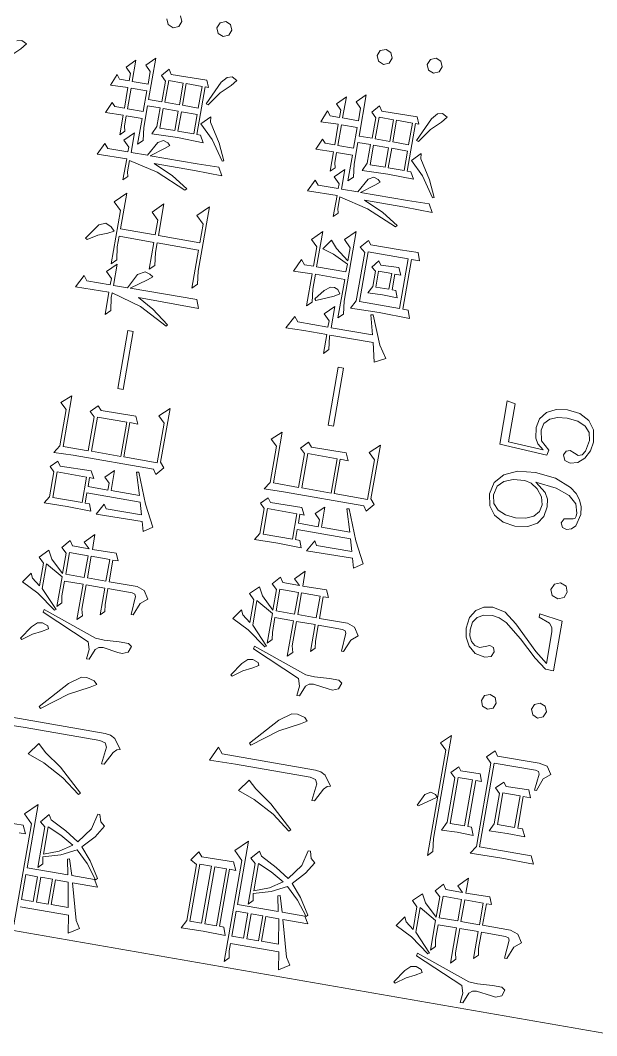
# Model space of a CAD drawing. Extents: x 274235 to 276654, y 142848 to 144425.
# Drawn here: x 275937.938 to 275938.925, y 143104.997 to 143106.74 of the extents above; entities that cross this region are included whole.
import ezdxf

# ---------------------------------------------------------------- set-up
doc = ezdxf.new("R2010")
doc.units = 0
doc.header["$LTSCALE"] = 1.5
doc.layers.get('0').update_dxf_attribs({"linetype": 'CONTINUOUS', "lineweight": 0})
doc.layers.add('_ACM-A-SITE-PAKG', color=1, linetype='CONTINUOUS', lineweight=5)

# ---------------------------------------------------------------- blocks, each defined once
blk = doc.blocks.new('acm_Parking_Truck - Lite Truck 轻型货车-1440549-B1_Working')
at = {"layer": '_ACM-A-SITE-PAKG'}
for p, q in [((-1120, 7000), (-1120, 1850.1)), ((357, 4428.6), (372.4, 4412.5)), ((372.4, 4412.5), (382.5, 4404.3)), ((382.5, 4404.3), (387.1, 4413)), ((387.1, 4413), (385, 4421.6)), ((-528, 4252.2), (-542.7, 4223)), ((-510.5, 4240.1), (-528, 4252.2)), ((237.2, 4242.4), (217, 4252.2)), ((217, 4252.2), (217.9, 4201.2)), ((-939.1, 4179.3), (-940, 4234.4)), ((-774.5, 4249.8), (-773.6, 4204.7)), ((-623.7, 4239.3), (-625.5, 4236.6)), ((-625.5, 4236.6), (-613.3, 4220.1)), ((-601.2, 4224.1), (-623.7, 4239.3)), ((-529.8, 4222.4), (-518.8, 4236.4)), ((-518.8, 4236.4), (-510.5, 4240.1)), ((-376.3, 4231.8), (-388.2, 4239.2)), ((-388.2, 4239.2), (-387.3, 4198.9)), ((-324.8, 4239.5), (-333, 4231.8)), ((-313.7, 4228.5), (-324.8, 4239.5)), ((-287, 4229.5), (-299.9, 4237.7)), ((-299.9, 4237.7), (-299, 4204.1)), ((-213.5, 4240.4), (-223.6, 4229.5)), ((-198.8, 4223.9), (-213.5, 4240.4)), ((8.2, 4238.8), (-13.9, 4249.8)), ((-13.9, 4249.8), (-13, 4191.8)), ((-0.1, 4232.3), (8.2, 4238.8)), ((71.6, 4247.1), (69.8, 4244.3)), ((69.8, 4244.3), (80.4, 4227.3)), ((97.9, 4228.7), (71.6, 4247.1)), ((229.8, 4236.1), (237.2, 4242.4)), ((229.8, 4201.2), (229.8, 4236.1)), ((308.9, 4242.1), (289.6, 4250.4)), ((289.6, 4250.4), (290.5, 4220)), ((302.5, 4236.6), (308.9, 4242.1)), ((302.5, 4220), (302.5, 4236.6)), ((357.7, 4242.1), (337.4, 4250.4)), ((337.4, 4250.4), (338.4, 4220)), ((350.3, 4236.6), (357.7, 4242.1)), ((350.3, 4220), (350.3, 4236.6)), ((-759.8, 4068.3), (-759.8, 4230.5)), ((-613.3, 4220.1), (-606.2, 4205.4)), ((-592.8, 4215), (-601.2, 4224.1)), ((-542.7, 4223), (-566.6, 4190.2)), ((-564.8, 4187.5), (-533.5, 4216.9)), ((-533.5, 4216.9), (-490.3, 4216.9)), ((-490.3, 4222.4), (-529.8, 4222.4)), ((-490.3, 4216.9), (-507.8, 4187.1)), ((-481.1, 4231.6), (-490.3, 4222.4)), ((-466.4, 4217), (-481.1, 4231.6)), ((-481.1, 4209.3), (-466.4, 4217)), ((-333, 4231.8), (-376.3, 4231.8)), ((-376.3, 4226.3), (-332.1, 4226.3)), ((-376.3, 4175.3), (-376.3, 4226.3)), ((-332.1, 4226.3), (-332.1, 4175.3)), ((-321.1, 4223), (-313.7, 4228.5)), ((-320.2, 4168.9), (-321.1, 4223)), ((-223.6, 4229.5), (-287, 4229.5)), ((-287, 4180), (-287, 4223.9)), ((-287, 4223.9), (-198.8, 4223.9)), ((-0.1, 4191.8), (-0.1, 4232.3)), ((80.4, 4227.3), (86.4, 4211.2)), ((102.9, 4217.7), (97.9, 4228.7)), ((98.3, 4207.1), (102.9, 4217.7)), ((290.5, 4220), (256.5, 4220)), ((256.5, 4220), (263.9, 4212.7)), ((338.4, 4220), (302.5, 4220)), ((363.2, 4220), (350.3, 4220)), ((372.4, 4229.2), (363.2, 4220)), ((387.1, 4214.5), (372.4, 4229.2)), ((-773.6, 4204.7), (-773.6, 4074.8)), ((-573.1, 4208.6), (-609.9, 4123.8)), ((-606.2, 4205.4), (-599.7, 4194.4)), ((-601.6, 4112.7), (-568.5, 4207.7)), ((-594.7, 4196.7), (-591.5, 4206.4)), ((-591.5, 4206.4), (-592.8, 4215)), ((-568.5, 4207.7), (-573.1, 4208.6)), ((-502.3, 4187.1), (-481.1, 4209.3)), ((-387.3, 4198.9), (-388.2, 4157.8)), ((-299, 4204.1), (-299, 4064.6)), ((21.1, 4201.9), (10.9, 4191.8)), ((36.7, 4186.3), (21.1, 4201.9)), ((86.4, 4211.2), (91.9, 4201.1)), ((91.9, 4201.1), (98.3, 4207.1)), ((141.5, 4209.4), (128.7, 4196.5)), ((159.9, 4191), (141.5, 4209.4)), ((217.9, 4201.2), (181.1, 4201.2)), ((181.1, 4201.2), (188.4, 4193.9)), ((238.1, 4201.2), (229.8, 4201.2)), ((248.2, 4211.3), (238.1, 4201.2)), ((263.9, 4195.7), (248.2, 4211.3)), ((263.9, 4212.7), (272.1, 4214.5)), ((272.1, 4214.5), (290.5, 4214.5)), ((290.5, 4214.5), (290.5, 4187.1)), ((302.5, 4214.5), (338.4, 4214.5)), ((302.5, 4187.1), (302.5, 4214.5)), ((338.4, 4214.5), (338.4, 4187.1)), ((350.3, 4187.1), (350.3, 4214.5)), ((350.3, 4214.5), (387.1, 4214.5)), ((-952.9, 4183.9), (-952.9, 4172.9)), ((-816.8, 4191.9), (-827.4, 4162.8)), ((-796.6, 4177.2), (-816.8, 4191.9)), ((-734, 4187.3), (-736.8, 4184.5)), ((-736.8, 4184.5), (-704.1, 4141.6)), ((-686.2, 4144.8), (-734, 4187.3)), ((-599.7, 4194.4), (-594.7, 4196.7)), ((-566.6, 4190.2), (-564.8, 4187.5)), ((-507.8, 4187.1), (-559.3, 4187.1)), ((-559.3, 4187.1), (-551.9, 4179.7)), ((-551.9, 4179.7), (-540, 4181.6)), ((-540, 4181.6), (-514.2, 4181.6)), ((-514.2, 4181.6), (-514.2, 4149.4)), ((-466.4, 4187.1), (-502.3, 4187.1)), ((-502.3, 4181.6), (-464.5, 4181.6)), ((-502.3, 4149.4), (-502.3, 4181.6)), ((-458.1, 4196.3), (-466.4, 4187.1)), ((-464.5, 4181.6), (-464.5, 4149.4)), ((-444.3, 4184.3), (-458.1, 4196.3)), ((-452.6, 4178.6), (-444.3, 4184.3)), ((-219.9, 4188.3), (-228.2, 4180)), ((-207.9, 4176.4), (-219.9, 4188.3)), ((-13, 4191.8), (-51.6, 4191.8)), ((-51.6, 4191.8), (-43.3, 4183.5)), ((-43.3, 4183.5), (-21.2, 4186.3)), ((-13, 4186.3), (-28.1, 4134.4)), ((-21.2, 4186.3), (-13, 4186.3)), ((10.9, 4191.8), (-0.1, 4191.8)), ((-0.1, 4161.5), (-0.1, 4186.3)), ((-0.1, 4186.3), (36.7, 4186.3)), ((35.8, 4196.5), (44.1, 4188.2)), ((128.7, 4196.5), (35.8, 4196.5)), ((44.1, 4188.2), (66.1, 4191)), ((66.1, 4191), (84.5, 4191)), ((84.5, 4191), (84.5, 4130.6)), ((97.4, 4130.6), (97.4, 4191)), ((97.4, 4191), (159.9, 4191)), ((188.4, 4193.9), (195.8, 4195.7)), ((195.8, 4195.7), (216, 4195.7)), ((216, 4195.7), (204.1, 4146)), ((229.8, 4167.2), (229.8, 4195.7)), ((229.8, 4195.7), (263.9, 4195.7)), ((290.5, 4187.1), (245.5, 4187.1)), ((245.5, 4187.1), (253.7, 4178.8)), ((253.7, 4178.8), (275.8, 4181.6)), ((275.8, 4181.6), (313.5, 4181.6)), ((338.4, 4187.1), (302.5, 4187.1)), ((313.5, 4181.6), (313.5, 4159.8)), ((324.6, 4158.8), (324.6, 4181.6)), ((324.6, 4181.6), (396.3, 4181.6)), ((372.4, 4187.1), (350.3, 4187.1)), ((381.6, 4196.3), (372.4, 4187.1)), ((396.3, 4181.6), (381.6, 4196.3)), ((-934.5, 4165.9), (-1110.2, 4165.9)), ((-952.9, 4172.9), (-939.1, 4179.3)), ((-919.8, 4180.6), (-934.5, 4165.9)), ((-899.6, 4160.4), (-919.8, 4180.6)), ((-809.4, 4163.3), (-796.6, 4177.2)), ((-452.6, 4149.5), (-452.6, 4178.6)), ((-332.1, 4175.3), (-376.3, 4175.3)), ((-376.3, 4162.4), (-376.3, 4169.8)), ((-376.3, 4169.8), (-358.8, 4169.8)), ((-358.8, 4169.8), (-358.8, 4077.3)), ((-347.7, 4135.3), (-347.7, 4169.8)), ((-347.7, 4169.8), (-332.1, 4169.8)), ((-332.1, 4169.8), (-332.1, 4162.4)), ((-332.1, 4162.4), (-320.2, 4168.9)), ((-228.2, 4180), (-287, 4180)), ((-287, 4174.5), (-227.3, 4174.5)), ((-287, 4123.5), (-287, 4174.5)), ((-227.3, 4174.5), (-227.3, 4123.5)), ((-215.3, 4170.1), (-207.9, 4176.4)), ((-214.4, 4109.7), (-215.3, 4170.1)), ((254.7, 4153.4), (229.8, 4167.2)), ((281.3, 4159.8), (267.5, 4166.2)), ((267.5, 4166.2), (268.5, 4121.6)), ((368.7, 4167.1), (360.4, 4158.8)), ((381.6, 4156.1), (368.7, 4167.1)), ((456.7, 4170.8), (453, 4161.6)), ((465.9, 4174.5), (456.7, 4170.8)), ((-1078, 4160.4), (-1078, 4076.3)), ((-1065.1, 4160.4), (-1021.9, 4160.4)), ((-1065.1, 4140), (-1065.1, 4160.4)), ((-1021.9, 4160.4), (-1021.9, 4140)), ((-1009.9, 4089.2), (-1009.9, 4160.4)), ((-1009.9, 4160.4), (-899.6, 4160.4)), ((-928.1, 4151.5), (-935.4, 4142.3)), ((-913.4, 4138.7), (-928.1, 4151.5)), ((-827.4, 4162.8), (-847.1, 4126.4)), ((-830.1, 4133.3), (-809.4, 4163.3)), ((-514.2, 4149.4), (-575.8, 4149.4)), ((-575.8, 4149.4), (-567.6, 4141.1)), ((-464.5, 4149.4), (-502.3, 4149.4)), ((-442.5, 4159.9), (-452.6, 4149.5)), ((-426.8, 4143.9), (-442.5, 4159.9)), ((-372.6, 4137.2), (-391.9, 4148)), ((-391.9, 4148), (-391, 4068.2)), ((-388.2, 4157.8), (-376.3, 4162.4)), ((-72.1, 4148.6), (-173.3, 4148.6)), ((-173.3, 4148.6), (-173.3, 4139.2)), ((-72.1, 4139.2), (-72.1, 4148.6)), ((25.7, 4148.6), (-0.1, 4161.5)), ((-0.1, 4156.9), (19.2, 4130.2)), ((0.8, 4041.1), (-0.1, 4156.9)), ((32.1, 4136.6), (25.7, 4148.6)), ((202.2, 4118.9), (217.9, 4153.3)), ((217.9, 4153.3), (217.9, 4083.5)), ((229.8, 4080.7), (229.8, 4162.6)), ((229.8, 4162.6), (246.4, 4140.5)), ((259.3, 4144.2), (254.7, 4153.4)), ((279.5, 4154.2), (313.5, 4154.2)), ((279.5, 4128.2), (279.5, 4154.2)), ((313.5, 4159.8), (281.3, 4159.8)), ((313.5, 4154.2), (313.5, 4128.2)), ((360.4, 4158.8), (324.6, 4158.8)), ((324.6, 4153.3), (362.3, 4153.3)), ((324.6, 4128.2), (324.6, 4153.3)), ((362.3, 4153.3), (362.3, 4128.2)), ((373.3, 4150.7), (381.6, 4156.1)), ((374.2, 4088.8), (373.3, 4150.7)), ((453, 4161.6), (456.7, 4152.3)), ((456.7, 4152.3), (465.9, 4148.6)), ((465.9, 4148.6), (475.2, 4152.3)), ((-1021.9, 4140), (-1065.1, 4140)), ((-1065.1, 4134.5), (-1021.9, 4134.5)), ((-1065.1, 4114.1), (-1065.1, 4134.5)), ((-1021.9, 4134.5), (-1021.9, 4114.1)), ((-1006.3, 4142.3), (-998.9, 4135)), ((-935.4, 4142.3), (-1006.3, 4142.3)), ((-998.9, 4135), (-986.9, 4136.8)), ((-986.9, 4136.8), (-978.2, 4107.2)), ((-982.3, 4136.8), (-934.5, 4136.8)), ((-972.2, 4111.1), (-982.3, 4136.8)), ((-934.5, 4136.8), (-945.1, 4112.9)), ((-935.9, 4105.6), (-921.6, 4134.1)), ((-921.6, 4134.1), (-913.4, 4138.7)), ((-868.3, 4092.2), (-830.1, 4133.3)), ((-704.1, 4141.6), (-686.2, 4107)), ((-671.9, 4124.5), (-686.2, 4144.8)), ((-567.6, 4141.1), (-556.5, 4143.9)), ((-556.5, 4143.9), (-514.2, 4143.9)), ((-514.2, 4143.9), (-514.2, 4111.7)), ((-502.3, 4143.9), (-464.5, 4143.9)), ((-502.3, 4111.7), (-502.3, 4143.9)), ((-464.5, 4143.9), (-464.5, 4111.7)), ((-451.7, 4102.5), (-452.6, 4143.9)), ((-452.6, 4143.9), (-426.8, 4143.9)), ((-379.9, 4132.6), (-372.6, 4137.2)), ((-379.9, 4070.9), (-379.9, 4132.6)), ((-335.8, 4135.3), (-347.7, 4135.3)), ((-347.7, 4080.3), (-347.7, 4129.8)), ((-347.7, 4129.8), (-312.8, 4129.8)), ((-326.6, 4144.5), (-335.8, 4135.3)), ((-312.8, 4129.8), (-326.6, 4144.5)), ((-173.3, 4139.2), (-72.1, 4139.2)), ((-28.1, 4134.4), (-53.4, 4085.2)), ((-28.8, 4112.8), (-13, 4140.3)), ((-13, 4140.3), (-13.9, 4035.6)), ((19.2, 4130.2), (25.7, 4122)), ((29.8, 4127.9), (32.1, 4136.6)), ((84.5, 4130.6), (37.6, 4130.6)), ((37.6, 4130.6), (45.9, 4122.3)), ((123.1, 4130.6), (97.4, 4130.6)), ((135.1, 4142.5), (123.1, 4130.6)), ((152.6, 4125.1), (135.1, 4142.5)), ((204.1, 4146), (182, 4093.6)), ((246.4, 4140.5), (252.8, 4132.2)), ((252.8, 4132.2), (257, 4136.3)), ((257, 4136.3), (259.3, 4144.2)), ((-1021.9, 4114.1), (-1065.1, 4114.1)), ((-945.1, 4112.9), (-958.4, 4089.9)), ((-847.1, 4126.4), (-871.1, 4095)), ((-674.2, 4101.9), (-670.6, 4115.3)), ((-670.6, 4115.3), (-671.9, 4124.5)), ((-622.7, 4119.7), (-639.3, 4121.5)), ((-639.3, 4121.5), (-639.3, 4116.9)), ((-639.3, 4116.9), (-620.9, 4109.6)), ((-609.9, 4123.8), (-622.7, 4119.7)), ((-602.5, 4097.5), (-601.6, 4112.7)), ((-514.2, 4111.7), (-561.1, 4111.7)), ((-561.1, 4111.7), (-553.8, 4104.4)), ((-464.5, 4111.7), (-502.3, 4111.7)), ((-227.3, 4123.5), (-287, 4123.5)), ((-287, 4059.9), (-287, 4118)), ((-287, 4118), (-227.3, 4118)), ((-227.3, 4118), (-227.3, 4104.2)), ((-50.7, 4083.4), (-28.8, 4112.8)), ((25.7, 4122), (29.8, 4127.9)), ((45.9, 4122.3), (68, 4125.1)), ((68, 4125.1), (84.5, 4125.1)), ((84.5, 4125.1), (84.5, 4052.9)), ((97.4, 4052.9), (97.4, 4125.1)), ((97.4, 4125.1), (152.6, 4125.1)), ((184.8, 4090.8), (202.2, 4118.9)), ((268.5, 4121.6), (267.5, 4076.9)), ((313.5, 4128.2), (279.5, 4128.2)), ((279.5, 4122.7), (313.5, 4122.7)), ((279.5, 4095.3), (279.5, 4122.7)), ((313.5, 4122.7), (313.5, 4095.3)), ((362.3, 4128.2), (324.6, 4128.2)), ((324.6, 4122.7), (362.3, 4122.7)), ((324.6, 4095.3), (324.6, 4122.7)), ((362.3, 4122.7), (362.3, 4095.3)), ((-1065.1, 4108.6), (-1021.9, 4108.6)), ((-1065.1, 4079.1), (-1065.1, 4108.6)), ((-1021.9, 4108.6), (-1021.9, 4086.5)), ((-983.3, 4094.7), (-1009.9, 4089.2)), ((-982.3, 4091.1), (-983.3, 4094.7)), ((-978.2, 4107.2), (-964.9, 4081.2)), ((-958.4, 4089.9), (-972.2, 4111.1)), ((-951.1, 4082.1), (-935.9, 4105.6)), ((-871.1, 4095), (-868.3, 4092.2)), ((-686.2, 4107), (-679.8, 4096.8)), ((-679.8, 4096.8), (-674.2, 4101.9)), ((-620.9, 4109.6), (-616.5, 4104)), ((-615.4, 4097), (-619.1, 4070.6)), ((-616.5, 4104), (-615.4, 4097)), ((-600.7, 4071.5), (-602.5, 4097.5)), ((-553.8, 4104.4), (-542.7, 4106.2)), ((-542.7, 4106.2), (-514.2, 4106.2)), ((-514.2, 4106.2), (-514.2, 4064)), ((-502.3, 4057.6), (-502.3, 4106.2)), ((-502.3, 4106.2), (-464.5, 4106.2)), ((-464.5, 4106.2), (-464.5, 4097)), ((-464.5, 4097), (-451.7, 4102.5)), ((-227.3, 4104.2), (-214.4, 4109.7)), ((313.5, 4095.3), (279.5, 4095.3)), ((362.3, 4095.3), (324.6, 4095.3)), ((-1084.4, 4061.9), (-1021.9, 4079)), ((-1021.9, 4086.5), (-1065.1, 4079.1)), ((-1021.9, 4079), (-1021.9, 4035.6)), ((-1009.9, 4082.7), (-982.3, 4091.1)), ((-1009.9, 4043), (-1009.9, 4082.7)), ((-964.9, 4081.2), (-985.3, 4060.2)), ((-925.3, 4063), (-951.1, 4082.1)), ((-358.8, 4077.3), (-379.9, 4070.9)), ((-360.6, 4067.5), (-308.2, 4088.6)), ((-309.1, 4092.2), (-347.7, 4080.3)), ((-308.2, 4088.6), (-309.1, 4092.2)), ((-53.4, 4085.2), (-50.7, 4083.4)), ((182, 4093.6), (184.8, 4090.8)), ((217.9, 4083.5), (217, 4035.6)), ((230.8, 4042.9), (229.8, 4080.7)), ((267.5, 4076.9), (279.5, 4083.3)), ((298.8, 4086.1), (275.8, 4062.7)), ((279.5, 4083.3), (279.5, 4089.7)), ((279.5, 4089.7), (362.3, 4089.7)), ((313.5, 4071.4), (298.8, 4086.1)), ((333.8, 4083.3), (332.8, 4079.6)), ((332.8, 4079.6), (357, 4062.6)), ((375.1, 4064), (333.8, 4083.3)), ((362.3, 4089.7), (362.3, 4084.2)), ((362.3, 4084.2), (374.2, 4088.8)), ((456.7, 4083.7), (453, 4074.4)), ((465.9, 4087.4), (456.7, 4083.7)), ((475.2, 4083.7), (465.9, 4087.4)), ((478.9, 4074.4), (475.2, 4083.7)), ((-1078, 4076.3), (-1108.3, 4071.6)), ((-1108.3, 4071.6), (-1097.3, 4054.1)), ((-1097.3, 4054.1), (-1084.4, 4061.9)), ((-985.3, 4060.2), (-1009.9, 4041.1)), ((-979.8, 4055.9), (-958.4, 4073.9)), ((-958.4, 4073.9), (-937.3, 4054.3)), ((-898.6, 4056.6), (-925.3, 4063)), ((-782.8, 4061.9), (-812.2, 4065.6)), ((-812.2, 4065.6), (-812.2, 4061)), ((-812.2, 4061), (-789.7, 4049.2)), ((-775.9, 4065.1), (-782.8, 4061.9)), ((-773.6, 4074.8), (-775.9, 4065.1)), ((-761.2, 4058.5), (-759.8, 4068.3)), ((-619.1, 4070.6), (-620, 4063.2)), ((-620, 4063.2), (-615.8, 4053.1)), ((-600.9, 4055.4), (-600.7, 4071.5)), ((-519.7, 4057.1), (-551, 4059.4)), ((-551, 4059.4), (-551, 4055.8)), ((-514.2, 4064), (-515.6, 4059.1)), ((-391, 4068.2), (-407.5, 4063.7)), ((-407.5, 4063.7), (-397.4, 4048.3)), ((-397.4, 4048.3), (-360.6, 4067.5)), ((-299, 4064.6), (-307.3, 4059.1)), ((-218.1, 4059.9), (-287, 4059.9)), ((-207, 4071), (-218.1, 4059.9)), ((-191.4, 4054.4), (-207, 4071)), ((142.5, 4065.8), (129.6, 4052.9)), ((160.9, 4047.4), (142.5, 4065.8)), ((275.8, 4062.7), (241.8, 4039.3)), ((271.4, 4049.6), (304.3, 4070.5)), ((304.3, 4070.5), (313.5, 4071.4)), ((357, 4062.6), (372.4, 4046.6)), ((385, 4055.7), (375.1, 4064)), ((453, 4074.4), (456.7, 4065.2)), ((456.7, 4065.2), (465.9, 4061.5)), ((465.9, 4061.5), (475.2, 4065.2)), ((475.2, 4065.2), (478.9, 4074.4)), ((-1021.9, 4035.6), (-1009.9, 4043)), ((-1007.2, 4038.3), (-979.8, 4055.9)), ((-937.3, 4054.3), (-917, 4042)), ((-917, 4042), (-910.6, 4049.3)), ((-910.6, 4049.3), (-898.6, 4053)), ((-898.6, 4053), (-898.6, 4056.6)), ((-789.7, 4049.2), (-784.3, 4043.5)), ((-784.3, 4043.5), (-782.8, 4037.9)), ((-782.8, 4037.9), (-765.5, 4050.1)), ((-765.5, 4050.1), (-761.2, 4058.5)), ((-615.8, 4053.1), (-605.3, 4049.4)), ((-605.3, 4049.4), (-600.9, 4055.4)), ((-551, 4055.8), (-530.1, 4047.1)), ((-530.1, 4047.1), (-520.6, 4035.6)), ((-520.6, 4035.6), (-506.9, 4044.3)), ((-515.6, 4059.1), (-519.7, 4057.1)), ((-506.9, 4044.3), (-502.3, 4057.6)), ((-307.3, 4059.1), (-293.5, 4047.4)), ((-293.5, 4047.4), (-285.2, 4054.4)), ((-285.2, 4054.4), (-191.4, 4054.4)), ((84.5, 4052.9), (18.3, 4052.9)), ((18.3, 4052.9), (26.6, 4044.6)), ((26.6, 4044.6), (48.6, 4047.4)), ((48.6, 4047.4), (160.9, 4047.4)), ((129.6, 4052.9), (97.4, 4052.9)), ((217, 4035.6), (230.8, 4042.9)), ((242.7, 4036.5), (271.4, 4049.6)), ((372.4, 4046.6), (382.5, 4038.3)), ((382.5, 4038.3), (387.1, 4047.1)), ((387.1, 4047.1), (385, 4055.7)), ((-1009.9, 4041.1), (-1007.2, 4038.3)), ((-13.9, 4035.6), (0.8, 4041.1)), ((241.8, 4039.3), (242.7, 4036.5)), ((-948.3, 3886.3), (-954.7, 3875.3)), ((-932.7, 3875.1), (-948.3, 3886.3)), ((-528, 3886.3), (-542.7, 3857.1)), ((-510.5, 3874.2), (-528, 3886.3)), ((99.2, 3876.2), (77.2, 3886.3)), ((77.2, 3886.3), (78.1, 3854.1)), ((237.2, 3876.5), (217, 3886.3)), ((217, 3886.3), (217.9, 3835.3)), ((-1066, 3882.7), (-1065.1, 3844.4)), ((-1052.2, 3875.3), (-1066, 3882.7)), ((-954.7, 3875.3), (-1052.2, 3875.3)), ((-1052.2, 3869.8), (-952.9, 3869.8)), ((-1052.2, 3849.4), (-1052.2, 3869.8)), ((-952.9, 3869.8), (-952.9, 3849.4)), ((-940, 3868.5), (-932.7, 3875.1)), ((-939.1, 3813.4), (-940, 3868.5)), ((-749.7, 3872.8), (-774.5, 3883.9)), ((-774.5, 3883.9), (-773.6, 3838.8)), ((-759.8, 3864.6), (-749.7, 3872.8)), ((-623.7, 3873.4), (-625.5, 3870.6)), ((-625.5, 3870.6), (-613.3, 3854.2)), ((-601.2, 3858.2), (-623.7, 3873.4)), ((-529.8, 3856.5), (-518.8, 3870.5)), ((-518.8, 3870.5), (-510.5, 3874.2)), ((-376.3, 3865.9), (-388.2, 3873.3)), ((-388.2, 3873.3), (-387.3, 3833)), ((-324.8, 3873.6), (-333, 3865.9)), ((-313.7, 3862.6), (-324.8, 3873.6)), ((-287, 3863.5), (-299.9, 3871.8)), ((-299.9, 3871.8), (-299, 3838.2)), ((-213.5, 3874.5), (-223.6, 3863.5)), ((-198.8, 3858), (-213.5, 3874.5)), ((0.8, 3870.6), (-21.2, 3882.6)), ((-21.2, 3882.6), (-20.3, 3851.3)), ((-7.5, 3864.2), (0.8, 3870.6)), ((91, 3869.8), (99.2, 3876.2)), ((91, 3854.1), (91, 3869.8)), ((229.8, 3870.2), (237.2, 3876.5)), ((229.8, 3835.3), (229.8, 3870.2)), ((308.9, 3876.2), (289.6, 3884.4)), ((289.6, 3884.4), (290.5, 3854.1)), ((302.5, 3870.6), (308.9, 3876.2)), ((302.5, 3854.1), (302.5, 3870.6)), ((357.7, 3876.2), (337.4, 3884.4)), ((337.4, 3884.4), (338.4, 3854.1)), ((350.3, 3870.6), (357.7, 3876.2)), ((350.3, 3854.1), (350.3, 3870.6)), ((-759.8, 3702.4), (-759.8, 3864.6)), ((-613.3, 3854.2), (-606.2, 3839.5)), ((-592.8, 3849.1), (-601.2, 3858.2)), ((-542.7, 3857.1), (-566.6, 3824.3)), ((-564.8, 3821.5), (-533.5, 3851)), ((-533.5, 3851), (-490.3, 3851)), ((-490.3, 3856.5), (-529.8, 3856.5)), ((-490.3, 3851), (-507.8, 3821.2)), ((-481.1, 3865.7), (-490.3, 3856.5)), ((-466.4, 3851), (-481.1, 3865.7)), ((-481.1, 3843.3), (-466.4, 3851)), ((-333, 3865.9), (-376.3, 3865.9)), ((-376.3, 3860.4), (-332.1, 3860.4)), ((-376.3, 3809.4), (-376.3, 3860.4)), ((-332.1, 3860.4), (-332.1, 3809.4)), ((-321.1, 3857.1), (-313.7, 3862.6)), ((-320.2, 3802.9), (-321.1, 3857.1)), ((-223.6, 3863.5), (-287, 3863.5)), ((-287, 3814.1), (-287, 3858)), ((-287, 3858), (-198.8, 3858)), ((-20.3, 3851.3), (-20.3, 3811.7)), ((-7.5, 3811.7), (-7.5, 3864.2)), ((78.1, 3854.1), (22, 3854.1)), ((22, 3854.1), (30.3, 3845.8)), ((125, 3854.1), (91, 3854.1)), ((136, 3865.2), (125, 3854.1)), ((152.6, 3848.6), (136, 3865.2)), ((290.5, 3854.1), (256.5, 3854.1)), ((256.5, 3854.1), (263.9, 3846.8)), ((338.4, 3854.1), (302.5, 3854.1)), ((363.2, 3854.1), (350.3, 3854.1)), ((372.4, 3863.3), (363.2, 3854.1)), ((387.1, 3848.6), (372.4, 3863.3)), ((-1065.1, 3844.4), (-1066, 3806)), ((-952.9, 3849.4), (-1052.2, 3849.4)), ((-1052.2, 3843.9), (-952.9, 3843.9)), ((-1052.2, 3823.5), (-1052.2, 3843.9)), ((-952.9, 3843.9), (-952.9, 3823.5)), ((-773.6, 3838.8), (-773.6, 3708.9)), ((-573.1, 3842.7), (-609.9, 3757.9)), ((-606.2, 3839.5), (-599.7, 3828.5)), ((-601.6, 3746.8), (-568.5, 3841.8)), ((-594.7, 3830.8), (-591.5, 3840.4)), ((-591.5, 3840.4), (-592.8, 3849.1)), ((-568.5, 3841.8), (-573.1, 3842.7)), ((-502.3, 3821.2), (-481.1, 3843.3)), ((-387.3, 3833), (-388.2, 3791.9)), ((-299, 3838.2), (-299, 3698.7)), ((30.3, 3845.8), (52.3, 3848.6)), ((36.7, 3842.2), (33.9, 3840.3)), ((33.9, 3840.3), (46.8, 3810.6)), ((53.2, 3829), (36.7, 3842.2)), ((52.3, 3848.6), (78.1, 3848.6)), ((78.1, 3848.6), (78.1, 3797.6)), ((91, 3797.6), (91, 3848.6)), ((91, 3848.6), (152.6, 3848.6)), ((123.1, 3843.6), (117.2, 3823.8)), ((140.6, 3831.6), (123.1, 3843.6)), ((217.9, 3835.3), (181.1, 3835.3)), ((181.1, 3835.3), (188.4, 3827.9)), ((238.1, 3835.3), (229.8, 3835.3)), ((248.2, 3845.4), (238.1, 3835.3)), ((263.9, 3829.8), (248.2, 3845.4)), ((263.9, 3846.8), (272.1, 3848.6)), ((272.1, 3848.6), (290.5, 3848.6)), ((290.5, 3848.6), (290.5, 3821.2)), ((302.5, 3848.6), (338.4, 3848.6)), ((302.5, 3821.2), (302.5, 3848.6)), ((338.4, 3848.6), (338.4, 3821.2)), ((350.3, 3821.2), (350.3, 3848.6)), ((350.3, 3848.6), (387.1, 3848.6)), ((-952.9, 3823.5), (-1052.2, 3823.5)), ((-1052.2, 3810.6), (-1052.2, 3818)), ((-1052.2, 3818), (-952.9, 3818)), ((-952.9, 3818), (-952.9, 3807)), ((-816.8, 3826), (-827.4, 3796.9)), ((-796.6, 3811.2), (-816.8, 3826)), ((-734, 3821.4), (-736.8, 3818.6)), ((-736.8, 3818.6), (-704.1, 3775.7)), ((-686.2, 3778.9), (-734, 3821.4)), ((-599.7, 3828.5), (-594.7, 3830.8)), ((-566.6, 3824.3), (-564.8, 3821.5)), ((-507.8, 3821.2), (-559.3, 3821.2)), ((-559.3, 3821.2), (-551.9, 3813.8)), ((-551.9, 3813.8), (-540, 3815.6)), ((-540, 3815.6), (-514.2, 3815.6)), ((-514.2, 3815.6), (-514.2, 3783.5)), ((-466.4, 3821.2), (-502.3, 3821.2)), ((-502.3, 3815.6), (-464.5, 3815.6)), ((-502.3, 3783.5), (-502.3, 3815.6)), ((-458.1, 3830.4), (-466.4, 3821.2)), ((-464.5, 3815.6), (-464.5, 3783.5)), ((-444.3, 3818.3), (-458.1, 3830.4)), ((-452.6, 3812.7), (-444.3, 3818.3)), ((-219.9, 3822.4), (-228.2, 3814.1)), ((-207.9, 3810.5), (-219.9, 3822.4)), ((13.7, 3821.9), (3.6, 3811.7)), ((29.3, 3806.2), (13.7, 3821.9)), ((60.6, 3819.4), (53.2, 3829)), ((61.5, 3812.2), (60.6, 3819.4)), ((117.2, 3823.8), (104.8, 3797.6)), ((110.3, 3797.6), (128, 3820.8)), ((128, 3820.8), (140.6, 3831.6)), ((188.4, 3827.9), (195.8, 3829.8)), ((195.8, 3829.8), (216, 3829.8)), ((216, 3829.8), (204.1, 3780.1)), ((229.8, 3801.3), (229.8, 3829.8)), ((229.8, 3829.8), (263.9, 3829.8)), ((290.5, 3821.2), (245.5, 3821.2)), ((245.5, 3821.2), (253.7, 3812.9)), ((253.7, 3812.9), (275.8, 3815.6)), ((275.8, 3815.6), (313.5, 3815.6)), ((338.4, 3821.2), (302.5, 3821.2)), ((313.5, 3815.6), (313.5, 3793.8)), ((324.6, 3792.9), (324.6, 3815.6)), ((324.6, 3815.6), (396.3, 3815.6)), ((372.4, 3821.2), (350.3, 3821.2)), ((381.6, 3830.4), (372.4, 3821.2)), ((396.3, 3815.6), (381.6, 3830.4)), ((-1110.2, 3800), (-1102.8, 3792.6)), ((-934.5, 3800), (-1110.2, 3800)), ((-1066, 3806), (-1052.2, 3810.6)), ((-952.9, 3807), (-939.1, 3813.4)), ((-919.8, 3814.7), (-934.5, 3800)), ((-899.6, 3794.5), (-919.8, 3814.7)), ((-809.4, 3797.4), (-796.6, 3811.2)), ((-452.6, 3783.6), (-452.6, 3812.7)), ((-332.1, 3809.4), (-376.3, 3809.4)), ((-376.3, 3796.5), (-376.3, 3803.9)), ((-376.3, 3803.9), (-358.8, 3803.9)), ((-358.8, 3803.9), (-358.8, 3711.4)), ((-347.7, 3769.4), (-347.7, 3803.9)), ((-347.7, 3803.9), (-332.1, 3803.9)), ((-332.1, 3803.9), (-332.1, 3796.5)), ((-332.1, 3796.5), (-320.2, 3802.9)), ((-228.2, 3814.1), (-287, 3814.1)), ((-287, 3808.6), (-227.3, 3808.6)), ((-287, 3757.6), (-287, 3808.6)), ((-227.3, 3808.6), (-227.3, 3757.6)), ((-215.3, 3804.2), (-207.9, 3810.5)), ((-214.4, 3743.8), (-215.3, 3804.2)), ((-20.3, 3811.7), (-53.4, 3811.7)), ((-53.4, 3811.7), (-45.2, 3803.5)), ((-45.2, 3803.5), (-23.1, 3806.2)), ((-23.1, 3806.2), (-20.3, 3806.2)), ((-20.3, 3806.2), (-20.3, 3730.8)), ((3.6, 3811.7), (-7.5, 3811.7)), ((-7.5, 3734.5), (-7.5, 3806.2)), ((-7.5, 3806.2), (29.3, 3806.2)), ((46.8, 3810.6), (52.3, 3801.3)), ((52.3, 3801.3), (58.8, 3806.4)), ((58.8, 3806.4), (61.5, 3812.2)), ((145.2, 3809.6), (133.3, 3797.6)), ((162.7, 3792.1), (145.2, 3809.6)), ((254.7, 3787.4), (229.8, 3801.3)), ((281.3, 3793.8), (267.5, 3800.3)), ((267.5, 3800.3), (268.5, 3755.6)), ((368.7, 3801.2), (360.4, 3792.9)), ((381.6, 3790.2), (368.7, 3801.2)), ((456.7, 3804.9), (453, 3795.6)), ((465.9, 3808.6), (456.7, 3804.9)), ((475.2, 3804.9), (465.9, 3808.6)), ((478.9, 3795.6), (475.2, 3804.9)), ((-1102.8, 3792.6), (-1090.9, 3794.5)), ((-1090.9, 3794.5), (-1078, 3794.5)), ((-1078, 3794.5), (-1078, 3710.4)), ((-1065.1, 3794.5), (-1021.9, 3794.5)), ((-1065.1, 3774.1), (-1065.1, 3794.5)), ((-1021.9, 3794.5), (-1021.9, 3774.1)), ((-1009.9, 3723.3), (-1009.9, 3794.5)), ((-1009.9, 3794.5), (-899.6, 3794.5)), ((-928.1, 3785.6), (-935.4, 3776.4)), ((-913.4, 3772.8), (-928.1, 3785.6)), ((-827.4, 3796.9), (-847.1, 3760.4)), ((-830.1, 3767.4), (-809.4, 3797.4)), ((-514.2, 3783.5), (-575.8, 3783.5)), ((-575.8, 3783.5), (-567.6, 3775.2)), ((-464.5, 3783.5), (-502.3, 3783.5)), ((-442.5, 3793.9), (-452.6, 3783.6)), ((-426.8, 3778), (-442.5, 3793.9)), ((-372.6, 3771.2), (-391.9, 3782.1)), ((-391.9, 3782.1), (-391, 3702.3)), ((-388.2, 3791.9), (-376.3, 3796.5)), ((-72.1, 3782.7), (-173.3, 3782.7)), ((-173.3, 3782.7), (-173.3, 3773.3)), ((-72.1, 3773.3), (-72.1, 3782.7)), ((78.1, 3797.6), (10.9, 3797.6)), ((10.9, 3797.6), (19.2, 3789.3)), ((19.2, 3789.3), (41.3, 3792.1)), ((41.3, 3792.1), (162.7, 3792.1)), ((104.8, 3797.6), (91, 3797.6)), ((133.3, 3797.6), (110.3, 3797.6)), ((136.9, 3780.9), (129.6, 3771.7)), ((150.7, 3769), (136.9, 3780.9)), ((202.2, 3752.9), (217.9, 3787.4)), ((217.9, 3787.4), (217.9, 3717.5)), ((229.8, 3714.8), (229.8, 3796.7)), ((229.8, 3796.7), (246.4, 3774.5)), ((259.3, 3778.2), (254.7, 3787.4)), ((279.5, 3788.3), (313.5, 3788.3)), ((279.5, 3762.3), (279.5, 3788.3)), ((313.5, 3793.8), (281.3, 3793.8)), ((313.5, 3788.3), (313.5, 3762.3)), ((360.4, 3792.9), (324.6, 3792.9)), ((324.6, 3787.4), (362.3, 3787.4)), ((324.6, 3762.3), (324.6, 3787.4)), ((362.3, 3787.4), (362.3, 3762.3)), ((373.3, 3784.7), (381.6, 3790.2)), ((374.2, 3722.9), (373.3, 3784.7)), ((453, 3795.6), (456.7, 3786.4)), ((456.7, 3786.4), (465.9, 3782.7)), ((465.9, 3782.7), (475.2, 3786.4)), ((475.2, 3786.4), (478.9, 3795.6)), ((-1021.9, 3774.1), (-1065.1, 3774.1)), ((-1065.1, 3768.6), (-1021.9, 3768.6)), ((-1065.1, 3748.2), (-1065.1, 3768.6)), ((-1021.9, 3768.6), (-1021.9, 3748.2)), ((-1006.3, 3776.4), (-998.9, 3769.1)), ((-935.4, 3776.4), (-1006.3, 3776.4)), ((-998.9, 3769.1), (-986.9, 3770.9)), ((-986.9, 3770.9), (-978.2, 3741.3)), ((-982.3, 3770.9), (-934.5, 3770.9)), ((-972.2, 3745.2), (-982.3, 3770.9)), ((-934.5, 3770.9), (-945.1, 3747)), ((-935.9, 3739.7), (-921.6, 3768.2)), ((-921.6, 3768.2), (-913.4, 3772.8)), ((-868.3, 3726.3), (-830.1, 3767.4)), ((-704.1, 3775.7), (-686.2, 3741)), ((-671.9, 3758.6), (-686.2, 3778.9)), ((-567.6, 3775.2), (-556.5, 3778)), ((-556.5, 3778), (-514.2, 3778)), ((-514.2, 3778), (-514.2, 3745.8)), ((-502.3, 3778), (-464.5, 3778)), ((-502.3, 3745.8), (-502.3, 3778)), ((-464.5, 3778), (-464.5, 3745.8)), ((-451.7, 3736.6), (-452.6, 3778)), ((-452.6, 3778), (-426.8, 3778)), ((-379.9, 3766.7), (-372.6, 3771.2)), ((-379.9, 3705), (-379.9, 3766.7)), ((-335.8, 3769.4), (-347.7, 3769.4)), ((-347.7, 3714.4), (-347.7, 3763.8)), ((-347.7, 3763.8), (-312.8, 3763.8)), ((-326.6, 3778.6), (-335.8, 3769.4)), ((-312.8, 3763.8), (-326.6, 3778.6)), ((-173.3, 3773.3), (-72.1, 3773.3)), ((45, 3771.7), (31.2, 3779.1)), ((31.2, 3779.1), (32.1, 3729.3)), ((129.6, 3771.7), (45, 3771.7)), ((45, 3766.2), (131.4, 3766.2)), ((45, 3696.4), (45, 3766.2)), ((131.4, 3766.2), (131.4, 3696.4)), ((144.3, 3763.4), (150.7, 3769)), ((144.3, 3712.7), (144.3, 3763.4)), ((204.1, 3780.1), (182, 3727.6)), ((246.4, 3774.5), (252.8, 3766.3)), ((252.8, 3766.3), (257, 3770.4)), ((257, 3770.4), (259.3, 3778.2)), ((-1021.9, 3748.2), (-1065.1, 3748.2)), ((-945.1, 3747), (-958.4, 3724)), ((-847.1, 3760.4), (-871.1, 3729)), ((-674.2, 3736), (-670.6, 3749.3)), ((-670.6, 3749.3), (-671.9, 3758.6)), ((-622.7, 3753.8), (-639.3, 3755.6)), ((-639.3, 3755.6), (-639.3, 3751)), ((-639.3, 3751), (-620.9, 3743.7)), ((-609.9, 3757.9), (-622.7, 3753.8)), ((-602.5, 3731.5), (-601.6, 3746.8)), ((-514.2, 3745.8), (-561.1, 3745.8)), ((-561.1, 3745.8), (-553.8, 3738.5)), ((-464.5, 3745.8), (-502.3, 3745.8)), ((-227.3, 3757.6), (-287, 3757.6)), ((-287, 3694), (-287, 3752.1)), ((-287, 3752.1), (-227.3, 3752.1)), ((-227.3, 3752.1), (-227.3, 3738.3)), ((74.4, 3748.2), (62.4, 3754.6)), ((62.4, 3754.6), (63.4, 3729)), ((101.1, 3748.2), (74.4, 3748.2)), ((106.6, 3755.5), (101.1, 3748.2)), ((119.5, 3745.4), (106.6, 3755.5)), ((184.8, 3724.9), (202.2, 3752.9)), ((268.5, 3755.6), (267.5, 3710.9)), ((313.5, 3762.3), (279.5, 3762.3)), ((279.5, 3756.8), (313.5, 3756.8)), ((279.5, 3729.3), (279.5, 3756.8)), ((313.5, 3756.8), (313.5, 3729.3)), ((362.3, 3762.3), (324.6, 3762.3)), ((324.6, 3756.8), (362.3, 3756.8)), ((324.6, 3729.3), (324.6, 3756.8)), ((362.3, 3756.8), (362.3, 3729.3)), ((-1065.1, 3742.7), (-1021.9, 3742.7)), ((-1065.1, 3713.2), (-1065.1, 3742.7)), ((-1021.9, 3742.7), (-1021.9, 3720.6)), ((-983.3, 3728.8), (-1009.9, 3723.3)), ((-982.3, 3725.1), (-983.3, 3728.8)), ((-978.2, 3741.3), (-964.9, 3715.3)), ((-958.4, 3724), (-972.2, 3745.2)), ((-951.1, 3716.2), (-935.9, 3739.7)), ((-871.1, 3729), (-868.3, 3726.3)), ((-686.2, 3741), (-679.8, 3730.9)), ((-679.8, 3730.9), (-674.2, 3736)), ((-620.9, 3743.7), (-616.5, 3738)), ((-615.4, 3731.1), (-619.1, 3704.7)), ((-616.5, 3738), (-615.4, 3731.1)), ((-600.7, 3705.6), (-602.5, 3731.5)), ((-553.8, 3738.5), (-542.7, 3740.3)), ((-542.7, 3740.3), (-514.2, 3740.3)), ((-514.2, 3740.3), (-514.2, 3698.1)), ((-502.3, 3691.7), (-502.3, 3740.3)), ((-502.3, 3740.3), (-464.5, 3740.3)), ((-464.5, 3740.3), (-464.5, 3731.1)), ((-464.5, 3731.1), (-451.7, 3736.6)), ((-227.3, 3738.3), (-214.4, 3743.8)), ((-20.3, 3730.8), (-53.4, 3723.5)), ((-22.6, 3719.1), (26.6, 3739.1)), ((25.7, 3742.8), (-7.5, 3734.5)), ((26.6, 3739.1), (25.7, 3742.8)), ((32.1, 3729.3), (31.2, 3676.7)), ((63.4, 3729), (62.4, 3703.4)), ((74.4, 3742.7), (102, 3742.7)), ((74.4, 3719.9), (74.4, 3742.7)), ((102, 3742.7), (102, 3719.9)), ((113, 3740.9), (119.5, 3745.4)), ((113.9, 3709.8), (113, 3740.9)), ((313.5, 3729.3), (279.5, 3729.3)), ((362.3, 3729.3), (324.6, 3729.3)), ((-1084.4, 3696), (-1021.9, 3713.1)), ((-1021.9, 3720.6), (-1065.1, 3713.2)), ((-1021.9, 3713.1), (-1021.9, 3669.7)), ((-1009.9, 3716.8), (-982.3, 3725.1)), ((-1009.9, 3677.1), (-1009.9, 3716.8)), ((-964.9, 3715.3), (-985.3, 3694.3)), ((-925.3, 3697.1), (-951.1, 3716.2)), ((-358.8, 3711.4), (-379.9, 3705)), ((-360.6, 3701.6), (-308.2, 3722.6)), ((-309.1, 3726.3), (-347.7, 3714.4)), ((-308.2, 3722.6), (-309.1, 3726.3)), ((-53.4, 3723.5), (-43.3, 3705.1)), ((-43.3, 3705.1), (-22.6, 3719.1)), ((102, 3719.9), (74.4, 3719.9)), ((74.4, 3708), (74.4, 3714.4)), ((74.4, 3714.4), (102, 3714.4)), ((102, 3714.4), (102, 3704.3)), ((145.2, 3681.3), (144.3, 3712.7)), ((182, 3727.6), (184.8, 3724.9)), ((217.9, 3717.5), (217, 3669.7)), ((230.8, 3677), (229.8, 3714.8)), ((267.5, 3710.9), (279.5, 3717.4)), ((298.8, 3720.1), (275.8, 3696.7)), ((279.5, 3717.4), (279.5, 3723.8)), ((279.5, 3723.8), (362.3, 3723.8)), ((313.5, 3705.5), (298.8, 3720.1)), ((333.8, 3717.4), (332.8, 3713.7)), ((332.8, 3713.7), (357, 3696.7)), ((375.1, 3698.1), (333.8, 3717.4)), ((362.3, 3723.8), (362.3, 3718.3)), ((362.3, 3718.3), (374.2, 3722.9)), ((456.7, 3717.8), (453, 3708.5)), ((465.9, 3721.5), (456.7, 3717.8)), ((475.2, 3717.8), (465.9, 3721.5)), ((478.9, 3708.5), (475.2, 3717.8)), ((-1078, 3710.4), (-1108.3, 3705.7)), ((-1108.3, 3705.7), (-1097.3, 3688.2)), ((-1097.3, 3688.2), (-1084.4, 3696)), ((-985.3, 3694.3), (-1009.9, 3675.1)), ((-979.8, 3690), (-958.4, 3708)), ((-958.4, 3708), (-937.3, 3688.4)), ((-898.6, 3690.7), (-925.3, 3697.1)), ((-782.8, 3696), (-812.2, 3699.6)), ((-812.2, 3699.6), (-812.2, 3695)), ((-812.2, 3695), (-789.7, 3683.3)), ((-775.9, 3699.2), (-782.8, 3696)), ((-773.6, 3708.9), (-775.9, 3699.2)), ((-761.2, 3692.6), (-759.8, 3702.4)), ((-619.1, 3704.7), (-620, 3697.3)), ((-620, 3697.3), (-615.8, 3687.1)), ((-600.9, 3689.5), (-600.7, 3705.6)), ((-519.7, 3691.2), (-551, 3693.5)), ((-551, 3693.5), (-551, 3689.9)), ((-514.2, 3698.1), (-515.6, 3693.2)), ((-391, 3702.3), (-407.5, 3697.8)), ((-407.5, 3697.8), (-397.4, 3682.4)), ((-397.4, 3682.4), (-360.6, 3701.6)), ((-299, 3698.7), (-307.3, 3693.2)), ((-218.1, 3694), (-287, 3694)), ((-207, 3705.1), (-218.1, 3694)), ((-191.4, 3688.5), (-207, 3705.1)), ((131.4, 3696.4), (45, 3696.4)), ((62.4, 3703.4), (74.4, 3708)), ((102, 3704.3), (113.9, 3709.8)), ((275.8, 3696.7), (241.8, 3673.3)), ((271.4, 3683.7), (304.3, 3704.5)), ((304.3, 3704.5), (313.5, 3705.5)), ((357, 3696.7), (372.4, 3680.7)), ((385, 3689.7), (375.1, 3698.1)), ((453, 3708.5), (456.7, 3699.3)), ((456.7, 3699.3), (465.9, 3695.6)), ((465.9, 3695.6), (475.2, 3699.3)), ((475.2, 3699.3), (478.9, 3708.5)), ((-1021.9, 3669.7), (-1009.9, 3677.1)), ((-1007.2, 3672.4), (-979.8, 3690)), ((-937.3, 3688.4), (-917, 3676.1)), ((-917, 3676.1), (-910.6, 3683.4)), ((-910.6, 3683.4), (-898.6, 3687)), ((-898.6, 3687), (-898.6, 3690.7)), ((-789.7, 3683.3), (-784.3, 3677.6)), ((-784.3, 3677.6), (-782.8, 3672)), ((-782.8, 3672), (-765.5, 3684.2)), ((-765.5, 3684.2), (-761.2, 3692.6)), ((-615.8, 3687.1), (-605.3, 3683.5)), ((-605.3, 3683.5), (-600.9, 3689.5)), ((-551, 3689.9), (-530.1, 3681.1)), ((-530.1, 3681.1), (-520.6, 3669.7)), ((-520.6, 3669.7), (-506.9, 3678.4)), ((-515.6, 3693.2), (-519.7, 3691.2)), ((-506.9, 3678.4), (-502.3, 3691.7)), ((-307.3, 3693.2), (-293.5, 3681.4)), ((-293.5, 3681.4), (-285.2, 3688.5)), ((-285.2, 3688.5), (-191.4, 3688.5)), ((31.2, 3676.7), (45, 3681.4)), ((45, 3681.4), (45, 3690.9)), ((45, 3690.9), (131.4, 3690.9)), ((131.4, 3690.9), (131.4, 3676.7)), ((131.4, 3676.7), (145.2, 3681.3)), ((217, 3669.7), (230.8, 3677)), ((242.7, 3670.6), (271.4, 3683.7)), ((372.4, 3680.7), (382.5, 3672.4)), ((382.5, 3672.4), (387.1, 3681.1)), ((387.1, 3681.1), (385, 3689.7)), ((-1009.9, 3675.1), (-1007.2, 3672.4)), ((241.8, 3673.3), (242.7, 3670.6)), ((-998.9, 3520.4), (-1013.6, 3491.1)), ((-981.4, 3508.2), (-998.9, 3520.4)), ((-789.2, 3520.4), (-790.1, 3517.6)), ((-769, 3510.7), (-789.2, 3520.4)), ((-1094.5, 3507.5), (-1096.4, 3504.7)), ((-1096.4, 3504.7), (-1084.2, 3488.2)), ((-1072.1, 3492.2), (-1094.5, 3507.5)), ((-1000.7, 3490.6), (-989.7, 3504.5)), ((-989.7, 3504.5), (-981.4, 3508.2)), ((-790.1, 3517.6), (-775.4, 3496.4)), ((-763, 3501), (-769, 3510.7)), ((-1084.2, 3488.2), (-1077.1, 3473.6)), ((-1063.7, 3483.2), (-1072.1, 3492.2)), ((-1013.6, 3491.1), (-1037.5, 3458.4)), ((-1035.7, 3455.6), (-1004.4, 3485)), ((-1004.4, 3485), (-961.2, 3485)), ((-961.2, 3490.6), (-1000.7, 3490.6)), ((-961.2, 3485), (-978.7, 3455.2)), ((-952, 3499.7), (-961.2, 3490.6)), ((-937.3, 3485.1), (-952, 3499.7)), ((-952, 3477.4), (-937.3, 3485.1)), ((-871.1, 3488.2), (-862.8, 3479.9)), ((-688, 3488.2), (-871.1, 3488.2)), ((-775.4, 3496.4), (-769.9, 3489.1)), ((-769.9, 3489.1), (-765.7, 3492.3)), ((-765.7, 3492.3), (-763, 3501)), ((-677, 3499.2), (-688, 3488.2)), ((-661.4, 3482.7), (-677, 3499.2)), ((-491.1, 3487.2), (-505.5, 3479.5)), ((-475.8, 3489.7), (-491.1, 3487.2)), ((-456.5, 3487), (-475.8, 3489.7)), ((-442.9, 3478.6), (-456.5, 3487)), ((-261.7, 3486), (-276.5, 3474.9)), ((-241.8, 3489.7), (-261.7, 3486)), ((-220.9, 3485.2), (-241.8, 3489.7)), ((-205.2, 3471.4), (-220.9, 3485.2)), ((-154.6, 3487.4), (-159.2, 3404.4)), ((-79.1, 3487.4), (-154.6, 3487.4)), ((-81.9, 3473.3), (-79.1, 3487.4)), ((-1044, 3476.8), (-1080.7, 3392)), ((-1077.1, 3473.6), (-1070.6, 3462.6)), ((-1072.5, 3380.9), (-1039.4, 3475.8)), ((-1065.6, 3464.9), (-1062.4, 3474.5)), ((-1062.4, 3474.5), (-1063.7, 3483.2)), ((-1039.4, 3475.8), (-1044, 3476.8)), ((-973.1, 3455.2), (-952, 3477.4)), ((-862.8, 3479.9), (-840.7, 3482.7)), ((-840.7, 3482.7), (-661.4, 3482.7)), ((-809.4, 3464.7), (-824.2, 3472)), ((-824.2, 3472), (-823.2, 3444.8)), ((-723.9, 3472.9), (-732.2, 3464.7)), ((-711.9, 3461), (-723.9, 3472.9)), ((-505.5, 3479.5), (-515.9, 3466.9)), ((-504.6, 3461.5), (-502.6, 3469.9)), ((-502.6, 3469.9), (-496.6, 3476.7)), ((-496.6, 3476.7), (-487.7, 3481.2)), ((-487.7, 3481.2), (-477.1, 3482.7)), ((-477.1, 3482.7), (-463.7, 3480.5)), ((-463.7, 3480.5), (-454.1, 3474.1)), ((-454.1, 3474.1), (-448.3, 3463.5)), ((-434.9, 3466.1), (-442.9, 3478.6)), ((-276.5, 3474.9), (-285.6, 3458.2)), ((-272.6, 3456.4), (-266.7, 3470.4)), ((-266.7, 3470.4), (-256.6, 3479.6)), ((-256.6, 3479.6), (-242.1, 3482.7)), ((-242.1, 3482.7), (-226.8, 3479.4)), ((-226.8, 3479.4), (-216.5, 3469.5)), ((-216.5, 3469.5), (-210.6, 3454.1)), ((-195.4, 3449), (-205.2, 3471.4)), ((-151.8, 3412.5), (-148.1, 3473.3)), ((-148.1, 3473.3), (-81.9, 3473.3)), ((-1070.6, 3462.6), (-1065.6, 3464.9)), ((-1037.5, 3458.4), (-1035.7, 3455.6)), ((-978.7, 3455.2), (-1030.2, 3455.2)), ((-1030.2, 3455.2), (-1022.8, 3447.9)), ((-1022.8, 3447.9), (-1010.9, 3449.7)), ((-1010.9, 3449.7), (-985.1, 3449.7)), ((-985.1, 3449.7), (-985.1, 3417.6)), ((-937.3, 3455.2), (-973.1, 3455.2)), ((-973.1, 3449.7), (-935.4, 3449.7)), ((-973.1, 3417.6), (-973.1, 3449.7)), ((-929, 3464.4), (-937.3, 3455.2)), ((-935.4, 3449.7), (-935.4, 3417.6)), ((-915.2, 3452.4), (-929, 3464.4)), ((-923.5, 3446.8), (-915.2, 3452.4)), ((-810.4, 3459.1), (-730.3, 3459.1)), ((-810.4, 3434), (-810.4, 3459.1)), ((-732.2, 3464.7), (-809.4, 3464.7)), ((-730.3, 3459.1), (-730.3, 3434)), ((-718.4, 3456.5), (-711.9, 3461)), ((-717.5, 3423), (-718.4, 3456.5)), ((-515.9, 3466.9), (-519.4, 3449.6)), ((-519.4, 3449.6), (-516.2, 3438.9)), ((-501, 3452.2), (-504.6, 3461.5)), ((-498.2, 3444.8), (-501, 3452.2)), ((-448.3, 3463.5), (-446.4, 3449.1)), ((-437.3, 3428.7), (-432.3, 3450.9)), ((-432.3, 3450.9), (-434.9, 3466.1)), ((-285.6, 3458.2), (-288.7, 3437.7)), ((-274.5, 3438.9), (-272.6, 3456.4)), ((-210.6, 3454.1), (-208.6, 3434.4)), ((-923.5, 3417.7), (-923.5, 3446.8)), ((-823.2, 3444.8), (-824.2, 3416.6)), ((-730.3, 3434), (-810.4, 3434)), ((-602.8, 3439), (-606.5, 3429.7)), ((-593.6, 3442.7), (-602.8, 3439)), ((-584.3, 3439), (-593.6, 3442.7)), ((-580.6, 3429.7), (-584.3, 3439)), ((-516.2, 3438.9), (-507.4, 3435.6)), ((-507.4, 3435.6), (-500.5, 3437.9)), ((-500.5, 3437.9), (-498.2, 3444.8)), ((-448.3, 3436.8), (-454, 3423.7)), ((-446.4, 3449.1), (-448.3, 3436.8)), ((-288.7, 3437.7), (-285.8, 3415.3)), ((-272.4, 3421.3), (-274.5, 3438.9)), ((-208.6, 3434.4), (-211.3, 3423)), ((-192.1, 3418.4), (-195.4, 3449)), ((-985.1, 3417.6), (-1046.7, 3417.6)), ((-1046.7, 3417.6), (-1038.4, 3409.3)), ((-935.4, 3417.6), (-973.1, 3417.6)), ((-913.4, 3428), (-923.5, 3417.7)), ((-897.7, 3412), (-913.4, 3428)), ((-841.6, 3408.1), (-854.5, 3416.4)), ((-854.5, 3416.4), (-853.6, 3361.5)), ((-824.2, 3416.6), (-810.4, 3422.1)), ((-810.4, 3422.1), (-810.4, 3428.5)), ((-810.4, 3428.5), (-730.3, 3428.5)), ((-730.3, 3428.5), (-730.3, 3418.4)), ((-730.3, 3418.4), (-717.5, 3423)), ((-687.1, 3417.3), (-696.3, 3408.1)), ((-674.2, 3404.5), (-687.1, 3417.3)), ((-606.5, 3429.7), (-602.8, 3420.5)), ((-602.8, 3420.5), (-593.6, 3416.8)), ((-593.6, 3416.8), (-584.3, 3420.5)), ((-584.3, 3420.5), (-580.6, 3429.7)), ((-454, 3423.7), (-477.5, 3394.6)), ((-453.5, 3407.4), (-437.3, 3428.7)), ((-285.8, 3415.3), (-277.2, 3400.1)), ((-266.2, 3408.4), (-272.4, 3421.3)), ((-222.9, 3396.1), (-208.6, 3415.2)), ((-211.3, 3423), (-219.4, 3410.7)), ((-208.6, 3415.2), (-212.7, 3378.9)), ((-196, 3383.3), (-192.1, 3418.4)), ((-142.8, 3422.8), (-151.8, 3412.5)), ((-150.7, 3402.7), (-136.7, 3417.9)), ((-134, 3428.1), (-142.8, 3422.8)), ((-136.7, 3417.9), (-119, 3421.5)), ((-116.1, 3430.9), (-134, 3428.1)), ((-119, 3421.5), (-106.7, 3418.7)), ((-100.3, 3427.6), (-116.1, 3430.9)), ((-106.7, 3418.7), (-97.9, 3410.3)), ((-87.7, 3417.8), (-100.3, 3427.6)), ((-79.5, 3402.5), (-87.7, 3417.8)), ((-1038.4, 3409.3), (-1027.4, 3412)), ((-1027.4, 3412), (-985.1, 3412)), ((-985.1, 3412), (-985.1, 3379.9)), ((-973.1, 3412), (-935.4, 3412)), ((-973.1, 3379.9), (-973.1, 3412)), ((-935.4, 3412), (-935.4, 3379.9)), ((-922.6, 3370.7), (-923.5, 3412)), ((-923.5, 3412), (-897.7, 3412)), ((-696.3, 3408.1), (-841.6, 3408.1)), ((-841.6, 3313), (-841.6, 3402.6)), ((-841.6, 3402.6), (-695.4, 3402.6)), ((-695.4, 3402.6), (-695.4, 3330.6)), ((-682.5, 3398.9), (-674.2, 3404.5)), ((-682.5, 3326.8), (-682.5, 3398.9)), ((-494.4, 3365.4), (-453.5, 3407.4)), ((-277.2, 3400.1), (-263.9, 3391.4)), ((-256.7, 3400.5), (-266.2, 3408.4)), ((-245, 3397.9), (-256.7, 3400.5)), ((-231.2, 3401.1), (-245, 3397.9)), ((-219.4, 3410.7), (-231.2, 3401.1)), ((-159.2, 3404.4), (-150.7, 3402.7)), ((-97.9, 3410.3), (-92.6, 3397.5)), ((-92.6, 3397.5), (-90.9, 3381.3)), ((-76.8, 3383), (-79.5, 3402.5)), ((-1093.6, 3387.8), (-1110.2, 3389.7)), ((-1110.2, 3389.7), (-1110.2, 3385)), ((-1110.2, 3385), (-1091.8, 3377.8)), ((-1080.7, 3392), (-1093.6, 3387.8)), ((-1073.4, 3365.6), (-1072.5, 3380.9)), ((-985.1, 3379.9), (-1032, 3379.9)), ((-1032, 3379.9), (-1024.6, 3372.5)), ((-935.4, 3379.9), (-973.1, 3379.9)), ((-798.4, 3384.6), (-811.3, 3391)), ((-811.3, 3391), (-810.4, 3360.1)), ((-745.1, 3384.6), (-798.4, 3384.6)), ((-736.8, 3392.9), (-745.1, 3384.6)), ((-724.8, 3381), (-736.8, 3392.9)), ((-731.3, 3375.5), (-724.8, 3381)), ((-477.5, 3394.6), (-506.2, 3364.6)), ((-263.9, 3391.4), (-246.7, 3388.5)), ((-246.7, 3388.5), (-233.6, 3390.4)), ((-233.6, 3390.4), (-222.9, 3396.1)), ((-207.4, 3354.8), (-196, 3383.3)), ((-90.9, 3381.3), (-92.9, 3362.4)), ((-79.6, 3361), (-76.8, 3383)), ((-1091.8, 3377.8), (-1087.4, 3372.1)), ((-1086.3, 3365.1), (-1089.9, 3338.7)), ((-1087.4, 3372.1), (-1086.3, 3365.1)), ((-1071.6, 3339.7), (-1073.4, 3365.6)), ((-1024.6, 3372.5), (-1013.6, 3374.4)), ((-1013.6, 3374.4), (-985.1, 3374.4)), ((-985.1, 3374.4), (-985.1, 3332.2)), ((-973.1, 3325.7), (-973.1, 3374.4)), ((-973.1, 3374.4), (-935.4, 3374.4)), ((-935.4, 3374.4), (-935.4, 3365.2)), ((-935.4, 3365.2), (-922.6, 3370.7)), ((-798.4, 3379.1), (-743.2, 3379.1)), ((-798.4, 3349.3), (-798.4, 3379.1)), ((-743.2, 3379.1), (-743.2, 3349.3)), ((-730.3, 3336.4), (-731.3, 3375.5)), ((-506.2, 3364.6), (-521.8, 3343.8)), ((-511.5, 3343.8), (-494.4, 3365.4)), ((-435.5, 3369.7), (-442.9, 3350.2)), ((-435.5, 3329.6), (-429.9, 3369.7)), ((-429.9, 3369.7), (-435.5, 3369.7)), ((-212.7, 3378.9), (-221.1, 3354.8)), ((-163, 3372.6), (-166.2, 3362.9)), ((-166.2, 3362.9), (-163, 3350.1)), ((-154.2, 3376.7), (-163, 3372.6)), ((-146.9, 3373.1), (-154.2, 3376.7)), ((-147.8, 3358.5), (-145, 3366.7)), ((-145, 3366.7), (-146.9, 3373.1)), ((-853.6, 3361.5), (-854.5, 3306.5)), ((-810.4, 3360.1), (-811.3, 3329.1)), ((-743.2, 3349.3), (-798.4, 3349.3)), ((-602.8, 3351.8), (-606.5, 3342.6)), ((-593.6, 3355.5), (-602.8, 3351.8)), ((-584.3, 3351.8), (-593.6, 3355.5)), ((-580.6, 3342.6), (-584.3, 3351.8)), ((-449.2, 3345.4), (-456.8, 3343.8)), ((-442.9, 3350.2), (-449.2, 3345.4)), ((-395.1, 3354.1), (-399.3, 3343.8)), ((-385.2, 3357.9), (-395.1, 3354.1)), ((-375.3, 3353.7), (-385.2, 3357.9)), ((-371.1, 3343.8), (-375.3, 3353.7)), ((-277, 3356.6), (-279.2, 3349.4)), ((-279.2, 3349.4), (-277, 3341.3)), ((-269.4, 3360.2), (-277, 3356.6)), ((-262.2, 3356.3), (-269.4, 3360.2)), ((-260.4, 3347.2), (-262.2, 3356.3)), ((-259.5, 3341.5), (-260.4, 3347.2)), ((-221.1, 3354.8), (-233.3, 3341.2)), ((-215.8, 3343.8), (-207.4, 3354.8)), ((-163, 3350.1), (-153.3, 3339.3)), ((-150.6, 3351.3), (-147.8, 3358.5)), ((-148.3, 3344.9), (-150.6, 3351.3)), ((-99, 3348.3), (-108.8, 3339.6)), ((-92.9, 3362.4), (-99, 3348.3)), ((-88.3, 3344.1), (-79.6, 3361)), ((-1089.9, 3338.7), (-1090.9, 3331.3)), ((-1090.9, 3331.3), (-1086.7, 3321.2)), ((-1071.8, 3323.5), (-1071.6, 3339.7)), ((-990.6, 3325.3), (-1021.9, 3327.6)), ((-1021.9, 3327.6), (-1021.9, 3323.9)), ((-985.1, 3332.2), (-986.5, 3327.2)), ((-811.3, 3329.1), (-798.4, 3335.5)), ((-798.4, 3335.5), (-798.4, 3343.8)), ((-798.4, 3343.8), (-743.2, 3343.8)), ((-743.2, 3343.8), (-743.2, 3330.9)), ((-743.2, 3330.9), (-730.3, 3336.4)), ((-695.4, 3330.6), (-696.8, 3325.1)), ((-606.5, 3342.6), (-602.8, 3333.3)), ((-602.8, 3333.3), (-593.6, 3329.6)), ((-593.6, 3329.6), (-584.3, 3333.3)), ((-584.3, 3333.3), (-580.6, 3342.6)), ((-521.8, 3343.8), (-521.8, 3329.6)), ((-521.8, 3329.6), (-435.5, 3329.6)), ((-456.8, 3343.8), (-511.5, 3343.8)), ((-399.3, 3343.8), (-395.1, 3333.4)), ((-395.1, 3333.4), (-385.2, 3329.6)), ((-385.2, 3329.6), (-375.3, 3333.4)), ((-375.3, 3333.4), (-371.1, 3343.8)), ((-277, 3341.3), (-270.4, 3335)), ((-270.4, 3335), (-249.6, 3329.6)), ((-257.5, 3338.4), (-259.5, 3341.5)), ((-254.2, 3337.1), (-257.5, 3338.4)), ((-248.9, 3336.7), (-254.2, 3337.1)), ((-249.6, 3329.6), (-236.9, 3331.2)), ((-233.3, 3341.2), (-248.9, 3336.7)), ((-236.9, 3331.2), (-225.6, 3335.9)), ((-225.6, 3335.9), (-215.8, 3343.8)), ((-153.3, 3339.3), (-139.5, 3332.1)), ((-141.6, 3340.3), (-148.3, 3344.9)), ((-122.2, 3336.7), (-141.6, 3340.3)), ((-139.5, 3332.1), (-123.8, 3329.6)), ((-123.8, 3329.6), (-102.9, 3333.3)), ((-108.8, 3339.6), (-122.2, 3336.7)), ((-102.9, 3333.3), (-88.3, 3344.1)), ((-1086.7, 3321.2), (-1076.1, 3317.5)), ((-1076.1, 3317.5), (-1071.8, 3323.5)), ((-1021.9, 3323.9), (-1001, 3315.2)), ((-1001, 3315.2), (-991.5, 3303.7)), ((-991.5, 3303.7), (-977.7, 3312.5)), ((-986.5, 3327.2), (-990.6, 3325.3)), ((-977.7, 3312.5), (-973.1, 3325.7)), ((-854.5, 3306.5), (-841.6, 3313)), ((-729.4, 3326.8), (-729.4, 3323.2)), ((-700.9, 3323.6), (-729.4, 3326.8)), ((-729.4, 3323.2), (-707.8, 3315.1)), ((-707.8, 3315.1), (-698.2, 3303.7)), ((-696.8, 3325.1), (-700.9, 3323.6)), ((-698.2, 3303.7), (-685.3, 3312.5)), ((-685.3, 3312.5), (-682.5, 3326.8))]:
    blk.add_line(p, q, dxfattribs=at)
blk = doc.blocks.new('BASEMENT20250512')
at = {"layer": '_ACM-A-SITE-PAKG', "rotation": 89.99999999999746}
blk.add_blockref('acm_Parking_Truck - Lite Truck 轻型货车-1440549-B1_Working', (697404.1245, 648804.5656), dxfattribs=at)

msp = doc.modelspace()

# ---------------------------------------------------------------- block references
at = {"xscale": 0.0009999999999999994, "yscale": 0.001, "zscale": 0.001, "rotation": 350.1075696352769}
msp.add_blockref('BASEMENT20250512', (275143.7222, 142586.2208), dxfattribs=at)

doc.saveas('drawing.dxf')
